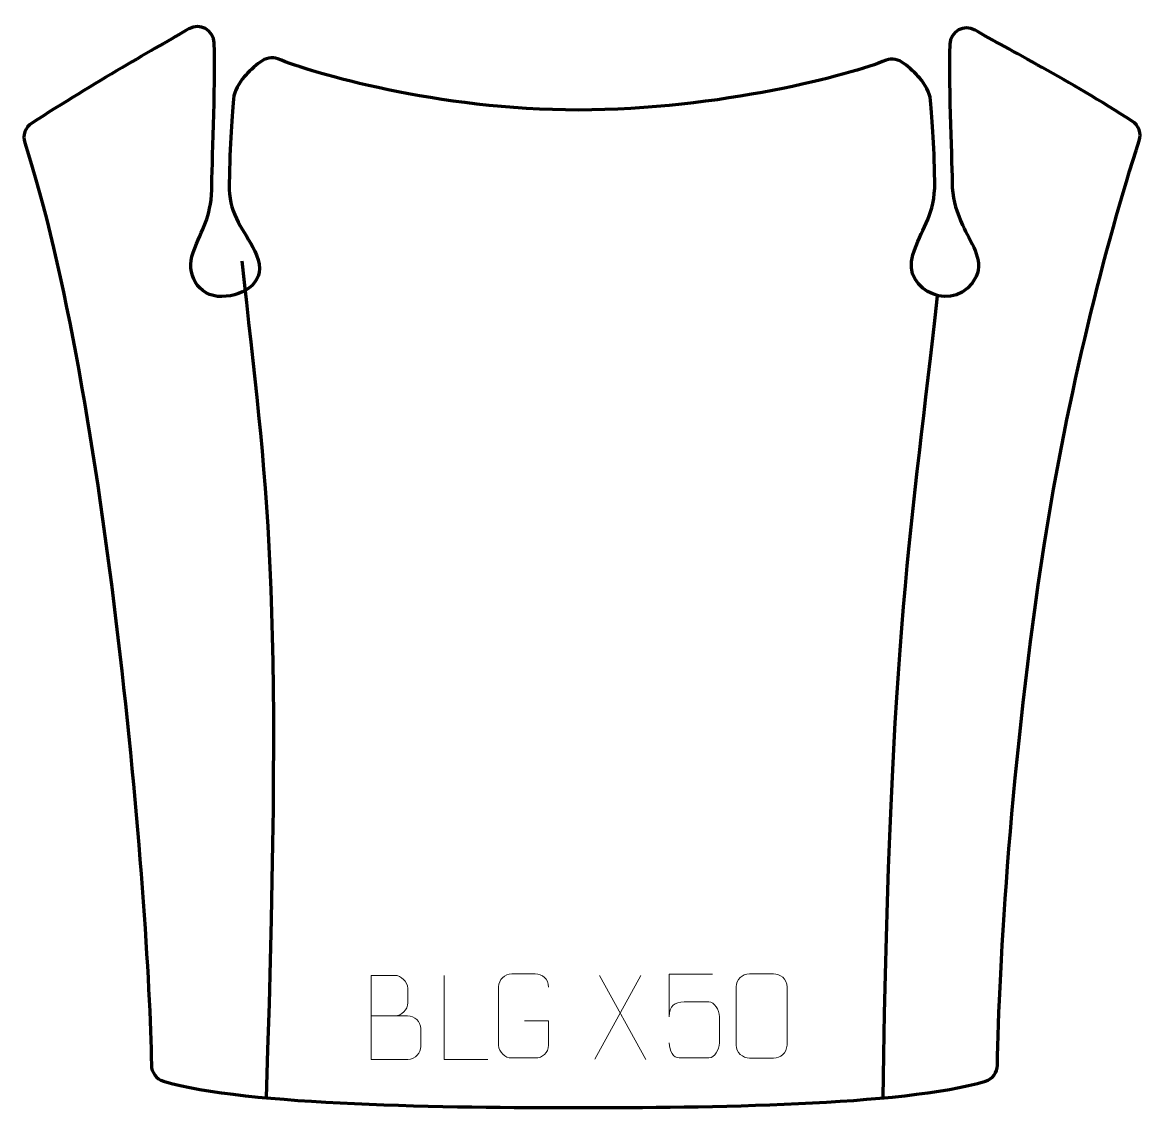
# Model space of a CAD drawing. Header units: millimetres. Extents: x -166 to 166, y -160 to 162.
import ezdxf

# ---------------------------------------------------------------- set-up
doc = ezdxf.new("R2010")
doc.units = ezdxf.units.MM
doc.header["$MEASUREMENT"] = 0
doc.layers.add('layer 1', color=7, linetype='Continuous')
doc.layers.add('layer 2', color=7, linetype='Continuous')

msp = doc.modelspace()

# ---------------------------------------------------------------- linework, layer by layer
at = {"layer": 'layer 1', "color": 12, "lineweight": 200}
msp.add_open_spline([(-1, 135.6932), (40.8578, 135.6932), (80.3393, 146.3161), (90.307, 150.4859), (90.307, 150.4859), (92.1058, 151.2384), (94.0119, 150.6676), (95.6057, 149.5394), (95.6057, 149.5394), (96.9495, 148.5876), (99.3349, 146.4314), (100.3139, 145.1759), (100.3139, 145.1759), (101.8718, 143.1781), (103.3122, 141.0957), (103.5122, 138.5631), (103.5122, 138.5631), (103.9796, 132.6311), (104.7705, 123.9285), (104.7705, 112.6184), (104.7705, 112.6184), (104.2737, 103.2922), (100.7152, 100.5238), (98.2333, 92.6993), (98.2333, 92.6993), (94.8047, 81.8906), (111.3715, 74.6652), (117.0497, 86.2817), (117.0497, 86.2817), (119.4901, 91.274), (115.1577, 96.726), (113.0395, 101.4942), (113.0395, 101.4942), (111.3407, 105.3183), (110.245, 108.422), (109.95, 112.6339), (109.95, 112.6339), (109.95, 119.7449), (108.8021, 141.4199), (109.2543, 155.2322), (109.2543, 155.2322), (109.3792, 159.0365), (113.4905, 161.3261), (116.7586, 159.4147), (116.7586, 159.4147), (126.2374, 153.8708), (144.8754, 144.3769), (163.4435, 132.4039), (163.4435, 132.4039), (165.3612, 131.1671), (166.2103, 128.7813), (165.503, 126.6011), (165.503, 126.6011), (155.4139, 95.5108), (144.2443, 51.1388), (137.2794, 6.4422), (137.2794, 6.4422), (127.4975, -56.3304), (123.7729, -119.7429), (123.4043, -147.9034), (123.4043, -147.9034), (123.3757, -150.1044), (121.9296, -152.0362), (119.8331, -152.6574), (119.8331, -152.6574), (95.2064, -159.9557), (36.6629, -160.5), (-1, -160.5), (-1, -160.5), (-38.6632, -160.5), (-99.7064, -159.9557), (-124.3331, -152.6574), (-124.3331, -152.6574), (-126.4297, -152.0362), (-127.8754, -150.1044), (-127.9043, -147.9034), (-127.9043, -147.9034), (-128.5358, -99.6914), (-141.2442, 51.2425), (-165.503, 125.9968), (-165.503, 125.9968), (-166.2103, 128.177), (-165.3612, 130.5628), (-163.4431, 131.7993), (-163.4431, 131.7993), (-144.8754, 143.7722), (-126.2374, 154.2684), (-116.7586, 159.8123), (-116.7586, 159.8123), (-113.4909, 161.7237), (-109.3792, 159.4341), (-109.2543, 155.6298), (-109.2543, 155.6298), (-108.8021, 141.8175), (-109.95, 119.1406), (-109.95, 112.0296), (-109.95, 112.0296), (-110.3497, 103.4615), (-112.7023, 100.8026), (-115.5284, 93.3928), (-115.5284, 93.3928), (-117.861, 87.2766), (-114.0612, 80.2152), (-107.0102, 80.3145), (-107.0102, 80.3145), (-100.0469, 80.4125), (-93.3632, 85.0081), (-96.6498, 92.6272), (-96.6498, 92.6272), (-99.4408, 99.0977), (-104.1691, 103.3832), (-104.687, 110.815), (-104.687, 110.815), (-104.687, 110.815), (-104.7705, 112.0137), (-104.7705, 112.0137), (-104.7705, 112.0137), (-104.7705, 123.3238), (-103.9796, 133.0287), (-103.5122, 138.9607), (-103.5122, 138.9607), (-103.3125, 141.4929), (-101.8721, 143.5754), (-100.3143, 145.5735), (-100.3143, 145.5735), (-99.3349, 146.829), (-96.9498, 148.9852), (-95.6057, 149.937), (-95.6057, 149.937), (-94.0122, 151.0652), (-92.1058, 151.636), (-90.307, 150.8835), (-90.307, 150.8835), (-80.3396, 146.7137), (-42.858, 135.6932), (-1, 135.6932)], degree=3, knots=[0, 0, 0, 0, 0.02857143, 0.02857143, 0.02857143, 0.02857143, 0.05714286, 0.05714286, 0.05714286, 0.05714286, 0.08571429, 0.08571429, 0.08571429, 0.08571429, 0.11428571, 0.11428571, 0.11428571, 0.11428571, 0.14285714, 0.14285714, 0.14285714, 0.14285714, 0.17142857, 0.17142857, 0.17142857, 0.17142857, 0.2, 0.2, 0.2, 0.2, 0.22857143, 0.22857143, 0.22857143, 0.22857143, 0.25714286, 0.25714286, 0.25714286, 0.25714286, 0.28571429, 0.28571429, 0.28571429, 0.28571429, 0.31428571, 0.31428571, 0.31428571, 0.31428571, 0.34285714, 0.34285714, 0.34285714, 0.34285714, 0.37142857, 0.37142857, 0.37142857, 0.37142857, 0.4, 0.4, 0.4, 0.4, 0.42857143, 0.42857143, 0.42857143, 0.42857143, 0.45714286, 0.45714286, 0.45714286, 0.45714286, 0.48571429, 0.48571429, 0.48571429, 0.48571429, 0.51428571, 0.51428571, 0.51428571, 0.51428571, 0.54285714, 0.54285714, 0.54285714, 0.54285714, 0.57142857, 0.57142857, 0.57142857, 0.57142857, 0.6, 0.6, 0.6, 0.6, 0.62857143, 0.62857143, 0.62857143, 0.62857143, 0.65714286, 0.65714286, 0.65714286, 0.65714286, 0.68571429, 0.68571429, 0.68571429, 0.68571429, 0.71428571, 0.71428571, 0.71428571, 0.71428571, 0.74285714, 0.74285714, 0.74285714, 0.74285714, 0.77142857, 0.77142857, 0.77142857, 0.77142857, 0.8, 0.8, 0.8, 0.8, 0.82857143, 0.82857143, 0.82857143, 0.82857143, 0.85714286, 0.85714286, 0.85714286, 0.85714286, 0.88571429, 0.88571429, 0.88571429, 0.88571429, 0.91428571, 0.91428571, 0.91428571, 0.91428571, 0.94285714, 0.94285714, 0.94285714, 0.94285714, 1, 1, 1, 1], dxfattribs=at)
at = {"layer": 'layer 1', "color": 250, "lineweight": 9}
for points, knots in [([(-62.6603, -133.2231), (-59.0217, -133.2227), (-55.4346, -133.2227), (-51.7952, -133.2231), (-51.7952, -133.2231), (-49.8198, -133.2404), (-47.8962, -134.9765), (-47.8962, -137.0261), (-47.8962, -137.0261), (-47.8966, -138.1547), (-47.8966, -141.2041), (-47.8962, -142.333), (-47.8962, -142.333), (-47.8786, -144.1909), (-49.4207, -146.2048), (-51.7422, -146.1879), (-51.7422, -146.1879), (-55.382, -146.1875), (-59.0214, -146.1875), (-62.6603, -146.1879), (-62.6603, -146.1879), (-62.6603, -137.8696), (-62.6603, -129.5518), (-62.6603, -121.2343), (-62.6603, -121.2343), (-60.2866, -121.2343), (-57.9125, -121.2343), (-55.5383, -121.2343), (-55.5383, -121.2343), (-53.8575, -121.2167), (-51.7607, -123.1272), (-51.743, -125.0896), (-51.743, -125.0896), (-51.7434, -127.1557), (-51.7434, -127.3017), (-51.743, -129.3682), (-51.743, -129.3682), (-51.7257, -131.4343), (-53.5802, -133.2404), (-55.5902, -133.2231)], [0, 0, 0, 0, 0.09090909, 0.09090909, 0.09090909, 0.09090909, 0.18181818, 0.18181818, 0.18181818, 0.18181818, 0.27272727, 0.27272727, 0.27272727, 0.27272727, 0.36363636, 0.36363636, 0.36363636, 0.36363636, 0.45454545, 0.45454545, 0.45454545, 0.45454545, 0.54545455, 0.54545455, 0.54545455, 0.54545455, 0.63636364, 0.63636364, 0.63636364, 0.63636364, 0.72727273, 0.72727273, 0.72727273, 0.72727273, 0.81818182, 0.81818182, 0.81818182, 0.81818182, 1, 1, 1, 1]), ([(-27.9511, -146.1953), (-27.9511, -146.1953), (-40.9002, -146.1953), (-40.9002, -146.1953), (-40.9002, -146.1953), (-40.9002, -146.1953), (-40.9002, -121.2417), (-40.9002, -121.2417)], [0, 0, 0, 0, 0.33333333, 0.33333333, 0.33333333, 0.33333333, 1, 1, 1, 1]), ([(-17.0826, -134.7764), (-17.0826, -134.7764), (-9.9145, -134.7764), (-9.9145, -134.7764), (-9.9145, -134.7764), (-9.9145, -134.7764), (-9.9145, -141.9445), (-9.9145, -141.9445), (-9.9145, -141.9445), (-10.0542, -144.2679), (-11.7314, -145.7475), (-13.8792, -145.7583), (-13.8792, -145.7583), (-16.211, -145.7579), (-18.543, -145.7579), (-20.8745, -145.7583), (-20.8745, -145.7583), (-22.7994, -145.8637), (-24.7716, -143.9792), (-24.7604, -141.9619), (-24.7604, -141.9619), (-24.76, -136.1918), (-24.76, -130.4221), (-24.7604, -124.6528), (-24.7604, -124.6528), (-24.7562, -122.5147), (-23.0094, -120.7955), (-20.8571, -120.8089), (-20.8571, -120.8089), (-18.5314, -120.8089), (-16.2053, -120.8089), (-13.8792, -120.8089), (-13.8792, -120.8089), (-11.9325, -120.7735), (-9.9411, -122.265), (-9.9145, -124.7027)], [0, 0, 0, 0, 0.1, 0.1, 0.1, 0.1, 0.2, 0.2, 0.2, 0.2, 0.3, 0.3, 0.3, 0.3, 0.4, 0.4, 0.4, 0.4, 0.5, 0.5, 0.5, 0.5, 0.6, 0.6, 0.6, 0.6, 0.7, 0.7, 0.7, 0.7, 0.8, 0.8, 0.8, 0.8, 1, 1, 1, 1]), ([(38.7318, -120.838), (38.7318, -120.838), (25.8801, -120.838), (25.8801, -120.838), (25.8801, -120.838), (25.8804, -125.0686), (25.8804, -129.2995), (25.8801, -133.5307), (25.8801, -133.5307), (25.8798, -130.2206), (27.5108, -129.1488), (30.3228, -129.0883), (30.3228, -129.0883), (32.7624, -129.088), (35.2019, -129.088), (37.6411, -129.0883), (37.6411, -129.0883), (39.2909, -129.0815), (40.7658, -131.462), (40.7943, -133.5307), (40.7943, -133.5307), (40.794, -136.118), (40.794, -138.7056), (40.7943, -141.2933), (40.7943, -141.2933), (40.8405, -143.2527), (39.3411, -145.689), (37.7152, -145.7475), (37.7152, -145.7475), (35.7587, -145.7472), (30.8637, -145.7472), (28.9067, -145.7475), (28.9067, -145.7475), (27.0612, -145.7563), (25.9541, -143.7915), (25.9333, -141.2404)], [0, 0, 0, 0, 0.1, 0.1, 0.1, 0.1, 0.2, 0.2, 0.2, 0.2, 0.3, 0.3, 0.3, 0.3, 0.4, 0.4, 0.4, 0.4, 0.5, 0.5, 0.5, 0.5, 0.6, 0.6, 0.6, 0.6, 0.7, 0.7, 0.7, 0.7, 0.8, 0.8, 0.8, 0.8, 1, 1, 1, 1]), ([(49.757, -120.7935), (52.1231, -120.7935), (54.4896, -120.7935), (56.8561, -120.7935), (56.8561, -120.7935), (58.8366, -120.7579), (60.8626, -122.2522), (60.8897, -124.6943), (60.8897, -124.6943), (60.8893, -130.4517), (60.8893, -136.2095), (60.8897, -141.9677), (60.8897, -141.9677), (60.7476, -144.2953), (59.0412, -145.7776), (56.8561, -145.7884), (56.8561, -145.7884), (54.4837, -145.788), (52.1113, -145.788), (49.7393, -145.7884), (49.7393, -145.7884), (47.7808, -145.894), (45.7744, -144.0061), (45.7858, -141.9851), (45.7858, -141.9851), (45.7862, -136.2045), (45.7862, -130.4242), (45.7858, -124.6444), (45.7858, -124.6444), (45.7901, -122.5024), (47.5672, -120.7799), (49.757, -120.7935)], [0, 0, 0, 0, 0.11111111, 0.11111111, 0.11111111, 0.11111111, 0.22222222, 0.22222222, 0.22222222, 0.22222222, 0.33333333, 0.33333333, 0.33333333, 0.33333333, 0.44444444, 0.44444444, 0.44444444, 0.44444444, 0.55555556, 0.55555556, 0.55555556, 0.55555556, 0.66666667, 0.66666667, 0.66666667, 0.66666667, 0.77777778, 0.77777778, 0.77777778, 0.77777778, 1, 1, 1, 1])]:
    msp.add_open_spline(points, degree=3, knots=knots, dxfattribs=at)
for points in [[(17.5035, -121.2372), (17.5035, -121.2372), (3.7629, -146.133), (3.7629, -146.133)], [(5.2175, -121.2372), (5.2175, -121.2372), (18.9581, -146.1907), (18.9581, -146.1907)]]:
    msp.add_open_spline(points, degree=3, dxfattribs=at)
at = {"layer": 'layer 2', "color": 142, "lineweight": 200}
for points in [[(-101.0222, 90.9325), (-93.6389, 21.9743), (-88.5522, -0.3142), (-93.8276, -157.6418)], [(105.4609, 80.4003), (98.0776, 11.4421), (91.3937, -17.0778), (89.3275, -157.6417)]]:
    msp.add_open_spline(points, degree=3, dxfattribs=at)

doc.saveas('drawing.dxf')
